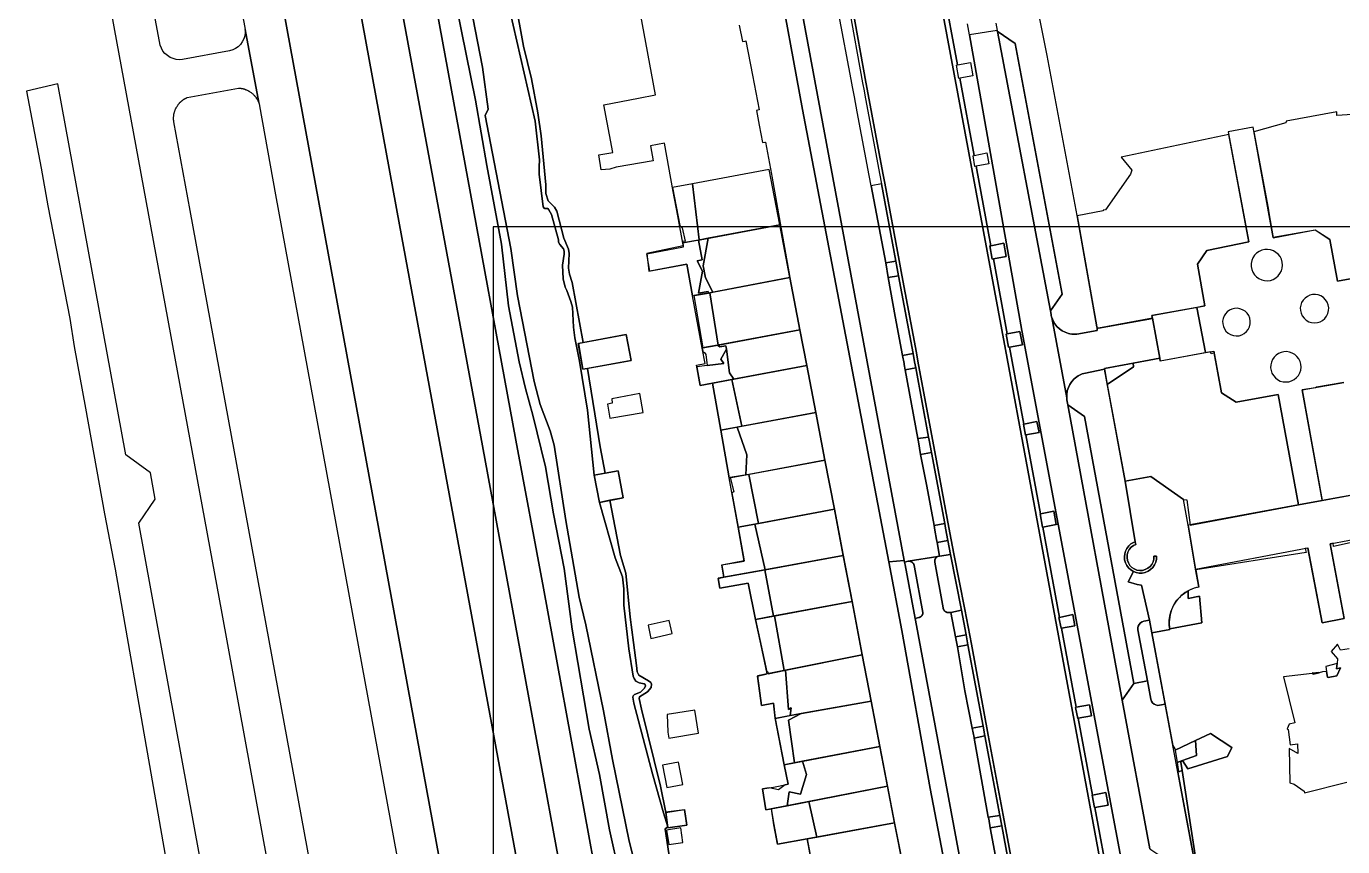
# Model space of a CAD drawing. Header units: metres. Extents: x -62 to 637, y -499 to 559.
# Drawn here: x -61.6 to 112.2, y 217.2 to 325.5 of the extents above; entities that cross this region are included whole.
import ezdxf

# ---------------------------------------------------------------- set-up
doc = ezdxf.new("R2010")
doc.units = ezdxf.units.M

msp = doc.modelspace()

# ---------------------------------------------------------------- linework, layer by layer
at = {"color": 7}
msp.add_lwpolyline([(0, 0), (519, 0), (519, 299), (0, 299)], close=True, dxfattribs=at)
at = {"layer": 'building_2', "color": 1}
for points in [[(113.45, 313.84), (111.38, 313.69), (111.38, 314.19), (104.69, 312.97), (104.67, 312.75), (100.45, 311.53), (102.33, 301.47), (102.41, 300.84), (103.01, 297.56), (108.52, 298.59), (108.52, 298.59), (110.48, 297.34), (111.49, 291.81), (138.12, 296.72)], [(112.3, 278.44), (108.69, 277.81), (108.59, 277.75), (106.82, 277.47), (109.47, 262.88), (113.5, 263.62)], [(124.53, 259.78), (110.96, 256.81), (110.91, 257.22), (110.5, 257.16), (112.36, 247.28), (109.44, 246.72), (107.58, 256.59), (107.23, 256.53), (107.34, 256), (92.77, 253.69), (93.18, 251.44), (92.86, 251.38), (92.55, 251.28), (92.24, 251.16), (91.94, 251.03), (91.77, 250.94), (91.76, 249.94), (93.27, 250.22), (93.56, 246.72), (89.34, 245.91), (89.35, 245.84), (86.98, 245.41), (89.75, 230.5), (90.02, 230.09), (90.05, 229.91), (92.73, 231.19), (94.71, 232.09), (97.55, 230.25), (96.96, 229.06), (91.73, 227.44), (91.04, 228.53), (90.82, 228.31), (90.99, 227.19), (93.18, 212.88)], [(113.01, 243.28), (111.88, 243.09), (111.48, 243.91), (110.66, 242.94), (111.5, 241.97), (111.42, 241.34), (111.33, 240.62), (111.86, 240.75), (111.38, 239.72), (110.25, 239.47), (110.14, 239.53), (110.03, 240.28), (109.49, 240.22), (109.05, 240.12), (108.25, 239.94), (108.24, 240.06), (108.14, 240.03), (104.36, 239.59), (105.84, 233.5), (105.08, 233.34), (104.83, 232.72), (104.97, 232.62), (105.25, 230.59), (106.2, 230.75), (106.23, 229.47), (105.11, 230.12), (105.17, 225.56), (105.75, 225.41), (107.08, 224.5), (107.11, 224.25), (112.73, 225.66)]]:
    msp.add_lwpolyline(points, dxfattribs=at)
for points in [[(84.14, 305.94), (80.84, 301.25), (80.53, 301.19), (80.55, 301.09), (77.12, 300.47), (79.7, 285.78), (79.75, 285.69), (79.93, 285.62), (87.05, 286.91), (86.98, 287.28), (93.96, 288.56), (93, 294.06), (94.23, 295.88), (99.76, 297), (97.13, 311.19), (82.91, 308.19), (84.34, 306.47), (84.14, 305.94)], [(26.35, 304.69), (27.2, 297.28), (27.33, 297.28), (37.85, 299.28), (36.45, 306.59), (26.35, 304.69)], [(27.2, 297.28), (26.35, 304.69), (23.71, 304.19), (24.64, 299.16), (24.95, 298.88), (25.36, 297.09), (25.02, 297.06), (25.06, 296.88), (27.2, 297.28)], [(27.76, 293.84), (28.05, 292.28), (29, 290.38), (39.19, 292.31), (37.85, 299.28), (28.4, 297.5), (27.76, 293.84)], [(26.35, 289.88), (28.44, 290.25), (28.4, 290.47), (27.12, 290.22), (27.64, 293.16), (26.96, 294.53), (27.61, 294.62), (27.11, 297.25), (25.06, 296.88), (25.12, 296.47), (20.32, 295.47), (20.55, 293.16), (25.57, 294.09), (26.35, 289.88)], [(27.12, 290.22), (28.4, 290.47), (28.44, 290.25), (29, 290.38), (28.05, 292.28), (27.76, 293.84), (28.4, 297.5), (27.11, 297.25), (27.61, 294.62), (26.96, 294.53), (27.64, 293.16), (27.12, 290.22)], [(29.74, 283.38), (40.52, 285.41), (39.19, 292.31), (28.6, 290.28), (29.74, 283.38)], [(27.7, 283), (29.74, 283.38), (28.6, 290.28), (26.49, 289.91), (27.7, 283)], [(31.23, 279.72), (31.77, 278.88), (41.42, 280.69), (40.52, 285.41), (29.64, 283.38), (29.92, 283.16), (30.74, 283.28), (30.8, 282.84), (31.23, 279.72)], [(18.24, 281.34), (17.59, 284.78), (11.26, 283.59), (11.85, 280.19), (18.24, 281.34)], [(27.88, 282.44), (28.11, 282.16), (28.26, 280.69), (30.46, 280.97), (30.09, 281.53), (30.8, 282.84), (30.74, 283.28), (29.92, 283.16), (29.64, 283.38), (27.62, 283), (27.73, 282.38), (27.88, 282.44)], [(30.09, 281.53), (30.46, 280.97), (28.26, 280.69), (26.91, 280.5), (27.36, 278.06), (31.77, 278.88), (31.23, 279.72), (30.8, 282.84), (30.09, 281.53)], [(84.49, 281), (84.55, 280.53), (81.08, 278.19), (83.44, 265.41), (86.84, 266.03), (91.16, 263), (91.59, 262.97), (92.01, 259.62), (106.32, 262.28), (103.63, 276.88), (98.12, 275.84), (96.16, 277.09), (95.19, 282.34), (94.81, 282.22), (94.7, 282.5), (88.07, 281.28), (88.01, 281.66), (84.49, 281)], [(32.85, 272.66), (42.61, 274.47), (41.42, 280.69), (31.52, 278.84), (32.85, 272.66)], [(84.49, 281), (80.7, 280.28), (81.08, 278.19), (84.55, 280.53), (84.49, 281)], [(28.96, 278.34), (30.07, 272.16), (32.85, 272.66), (31.52, 278.84), (28.96, 278.34)], [(15.73, 275.72), (15.12, 275.59), (15.44, 273.72), (19.83, 274.47), (19.4, 276.97), (15.7, 276.28), (15.73, 275.72)], [(33.39, 266.25), (43.82, 268.19), (42.61, 274.47), (32.23, 272.56), (33.5, 268.91), (33.39, 266.25)], [(33.39, 266.25), (33.5, 268.91), (32.23, 272.56), (30.07, 272.16), (31.19, 265.84), (33.39, 266.25)], [(43.82, 268.19), (33.76, 266.31), (35.06, 259.84), (45.06, 261.72), (43.82, 268.19)], [(16.53, 266.78), (13.36, 266.22), (14.05, 262.62), (17.2, 263.22), (16.53, 266.78)], [(31.54, 263.88), (32.35, 259.34), (35.06, 259.84), (33.76, 266.31), (31.31, 265.88), (31.8, 264), (31.54, 263.88)], [(35.91, 253.72), (46.23, 255.62), (45.06, 261.72), (34.56, 259.75), (35.91, 253.72)], [(34.56, 259.75), (32.35, 259.34), (33.14, 254.88), (30.19, 254.34), (30.48, 252.72), (35.91, 253.72), (34.56, 259.75)], [(47.4, 249.53), (46.23, 255.62), (35.87, 253.72), (37.02, 247.59), (47.4, 249.53)], [(37.02, 247.59), (35.87, 253.72), (29.7, 252.59), (29.93, 251.28), (33.66, 251.94), (34.66, 247.16), (37.02, 247.59)], [(93.56, 246.72), (93.27, 250.22), (91.76, 249.94), (91.77, 250.94), (91.66, 250.88), (91.38, 250.72), (91.11, 250.5), (90.86, 250.31), (90.62, 250.06), (90.41, 249.84), (90.2, 249.56), (90.02, 249.31), (89.85, 249.03), (89.7, 248.72), (89.58, 248.44), (89.48, 248.12), (89.39, 247.81), (89.33, 247.47), (89.29, 247.16), (89.27, 246.81), (89.27, 246.5), (89.3, 246.19), (89.34, 245.91), (93.56, 246.72)], [(38.43, 240.41), (48.75, 242.47), (47.4, 249.53), (37.16, 247.62), (38.43, 240.41)], [(23.26, 247), (20.46, 246.38), (20.84, 244.66), (23.64, 245.28), (23.26, 247)], [(38.43, 240.41), (37.16, 247.62), (34.66, 247.16), (36.14, 240.25), (36.27, 240.25), (36.3, 239.97), (38.43, 240.41)], [(38.62, 240.44), (39.02, 235.28), (39.34, 235.5), (39.24, 234.47), (49.92, 236.38), (48.75, 242.47), (38.62, 240.44)], [(39.02, 235.28), (38.62, 240.44), (36.2, 239.97), (34.91, 239.69), (35.46, 235.78), (37.03, 236.12), (37.24, 234.09), (39.24, 234.47), (39.34, 235.5), (39.02, 235.28)], [(108.24, 240.06), (108.23, 240.16), (108.14, 240.03), (108.24, 240.06)], [(108.24, 240.06), (108.25, 239.94), (109.05, 240.12), (108.98, 240.16), (108.24, 240.06)], [(111.86, 240.75), (111.33, 240.62), (111.42, 241.34), (109.94, 240.94), (110.03, 240.28), (110.14, 239.53), (110.25, 239.47), (111.38, 239.72), (111.86, 240.75)], [(40.68, 234.72), (39.02, 233.84), (39.79, 228.22), (51.07, 230.38), (49.92, 236.38), (40.68, 234.72)], [(23.08, 232.25), (23.21, 231.47), (27.14, 232.12), (26.63, 235.19), (23, 234.59), (23.08, 232.25)], [(39.02, 233.84), (40.68, 234.72), (37.24, 234.09), (38.43, 227.97), (39.79, 228.22), (39.02, 233.84)], [(90.05, 229.91), (90.31, 228.28), (91.04, 228.53), (92.86, 229.19), (92.73, 231.19), (90.05, 229.91)], [(91.04, 228.53), (91.73, 227.44), (96.96, 229.06), (97.55, 230.25), (94.71, 232.09), (92.73, 231.19), (92.86, 229.19), (91.04, 228.53)], [(41.38, 226.69), (40.57, 224.09), (39.09, 224.38), (38.82, 222.56), (52.09, 225.12), (51.07, 230.38), (40.87, 228.44), (41.38, 226.69)], [(25.05, 225.38), (24.5, 228.31), (22.37, 227.91), (22.93, 224.97), (25.05, 225.38)], [(38.98, 225.41), (38.55, 225.31), (37.68, 224.66), (36.45, 224.91), (35.56, 224.78), (36.02, 222), (38.82, 222.56), (39.09, 224.38), (40.57, 224.09), (41.38, 226.69), (40.87, 228.44), (38.43, 227.97), (38.98, 225.41)], [(90.82, 228.31), (91.04, 228.53), (90.31, 228.28), (90.51, 227.03), (90.99, 227.19), (90.82, 228.31)], [(93.18, 212.88), (90.99, 227.19), (90.51, 227.03), (90.41, 227), (93.04, 212.88), (93.18, 212.88)], [(42.76, 218.41), (53.02, 220.28), (52.09, 225.12), (41.71, 223.12), (42.76, 218.41)], [(41.48, 218.19), (42.76, 218.41), (41.71, 223.12), (36.73, 222.16), (37.08, 220.06), (37.57, 217.5), (41.48, 218.19)], [(23.09, 219.62), (25.57, 219.97), (25.27, 222.03), (22.8, 221.69), (23.09, 219.62)], [(24.81, 219.62), (22.88, 219.34), (23.2, 217.44), (25.07, 217.69), (24.81, 219.62)], [(42.59, 212.12), (42.64, 211.94), (54.22, 214.09), (53.02, 220.28), (41.48, 218.19), (41.99, 215.38), (41.8, 215.34), (42.41, 212.84), (42.59, 212.12)]]:
    msp.add_lwpolyline(points, close=True, dxfattribs=at)
at = {"layer": 'road_0', "color": 8}
for points in [[(26.13, 406.41), (43.18, 314.5), (54.28, 254.96), (54.33, 254.72), (54.82, 254.83), (58.7, 255.46), (58.96, 255.51), (58.63, 257.3), (58.56, 257.72), (58.34, 258.95), (58.22, 259.58), (57.28, 264.76), (56.45, 268.95), (56.15, 270.59), (56.07, 271.04), (54.42, 280.12), (54.29, 280.82), (54.27, 280.94), (54.06, 282.01), (53.07, 287.15), (52.18, 292.29), (51.85, 294.23), (49.93, 304.43), (49.67, 305.77), (48.09, 314.18), (47.72, 316.15), (47.43, 317.69), (47.42, 317.76), (45.53, 327.8)], [(37.36, 333.47), (40.84, 314.5), (52.23, 254.77), (54.28, 254.96), (43.18, 314.5), (26.13, 406.41)], [(11.13, 201.84), (-1.39, 270.08), (-9.72, 315.03), (-16.82, 353.68)], [(-21.22, 347.78), (-12.36, 299.26), (4.31, 208.89)], [(-36.38, 344.97), (-32.74, 325.06), (-30.94, 315.41), (-30.92, 315.35), (-30.89, 315.27), (-30.87, 315.2), (-30.85, 315.13), (-30.83, 315.06), (-30.82, 314.98), (-28.71, 303.23), (-9.36, 197.71), (-1.65, 155.26), (-0.16, 147.31), (5.25, 148.41), (5.33, 148.42), (3.86, 156.11), (3.84, 156.17), (3.82, 156.23), (-31.02, 345.93)], [(-20.64, 195.74), (-39.98, 301.16), (-42.15, 312.88), (-42.15, 312.94), (-42.16, 313.03), (-42.17, 313.1), (-42.17, 313.18), (-42.18, 313.23), (-42.18, 313.32), (-42.18, 313.4), (-42.17, 313.47), (-42.17, 313.54), (-42.16, 313.62), (-42.15, 313.69), (-42.14, 313.76), (-42.13, 313.84), (-42.12, 313.91), (-42.1, 313.98), (-42.09, 314.05), (-42.07, 314.12), (-42.05, 314.19), (-42.02, 314.26), (-42, 314.33), (-41.97, 314.4), (-41.95, 314.47), (-41.92, 314.53), (-41.9, 314.58), (-41.87, 314.63), (-41.85, 314.68), (-41.82, 314.74), (-41.78, 314.8), (-41.75, 314.86), (-41.72, 314.91), (-41.67, 314.99), (-41.63, 315.05), (-41.58, 315.11), (-41.55, 315.15), (-41.52, 315.19), (-41.49, 315.22), (-41.46, 315.26), (-41.43, 315.3), (-41.4, 315.34), (-41.37, 315.37), (-41.33, 315.41), (-41.3, 315.44), (-41.27, 315.47), (-41.23, 315.51), (-41.2, 315.54), (-41.16, 315.57), (-41.12, 315.61), (-41.09, 315.64), (-41.05, 315.67), (-41.01, 315.7), (-40.97, 315.73), (-40.93, 315.76), (-40.89, 315.78), (-40.85, 315.81), (-40.81, 315.84), (-40.77, 315.86), (-40.73, 315.89), (-40.69, 315.91), (-40.65, 315.94), (-40.61, 315.96), (-40.56, 315.99), (-40.52, 316.01), (-40.48, 316.03), (-40.43, 316.05), (-40.39, 316.07), (-33.62, 317.32), (-33.57, 317.32), (-33.52, 317.32), (-33.47, 317.31), (-33.43, 317.31), (-33.38, 317.3), (-33.33, 317.3), (-33.28, 317.29), (-33.23, 317.28), (-33.13, 317.27), (-33.09, 317.26), (-33.04, 317.25), (-32.99, 317.23), (-32.94, 317.22), (-32.9, 317.21), (-32.85, 317.2), (-32.8, 317.18), (-32.76, 317.16), (-32.71, 317.15), (-32.66, 317.13), (-32.62, 317.11), (-32.57, 317.1), (-32.53, 317.08), (-32.48, 317.06), (-32.44, 317.04), (-32.39, 317.02), (-32.35, 316.99), (-32.31, 316.97), (-32.26, 316.95), (-32.22, 316.92), (-32.18, 316.9), (-32.14, 316.87), (-32.09, 316.84), (-32.01, 316.79), (-31.95, 316.75), (-31.89, 316.7), (-31.85, 316.66), (-31.78, 316.61), (-31.72, 316.56), (-31.67, 316.51), (-31.62, 316.46), (-31.57, 316.4), (-31.51, 316.35), (-31.47, 316.29), (-31.43, 316.25), (-31.37, 316.18), (-31.33, 316.12), (-31.29, 316.06), (-31.25, 316.01), (-31.22, 315.96), (-31.19, 315.91), (-31.16, 315.86), (-31.13, 315.81), (-31.09, 315.75), (-31.06, 315.68), (-31.03, 315.63), (-31, 315.55), (-30.97, 315.48), (-30.94, 315.41), (-32.74, 325.06), (-32.74, 325.06), (-32.73, 324.64), (-32.78, 324.21), (-32.91, 323.81), (-33.1, 323.43), (-33.34, 323.08), (-33.64, 322.78), (-33.99, 322.54), (-34.37, 322.35), (-34.78, 322.23), (-40.99, 321.1), (-41.41, 321.07), (-41.84, 321.11), (-42.24, 321.21), (-42.63, 321.38), (-42.99, 321.61), (-43.31, 321.89), (-43.58, 322.21), (-43.79, 322.58), (-43.95, 322.97), (-47.65, 342.82)], [(-51.98, 335.96), (-35.82, 247.93), (-17.19, 146.08)], [(59.43, 330.57), (61.31, 320.39), (63.01, 320.7), (63.33, 318.93), (61.64, 318.62), (63.52, 308.42), (65.19, 308.76), (65.47, 307.3), (63.79, 306.99), (65.73, 296.49), (67.42, 296.83), (67.74, 295.06), (66.05, 294.76), (67.88, 284.86), (69.56, 285.17), (69.88, 283.42), (68.2, 283.12), (70.08, 272.94), (71.81, 273.29), (72.11, 271.82), (70.34, 271.52), (72.27, 261.1), (74.02, 261.44), (74.35, 259.68), (74.62, 259.73), (69.82, 285.33), (62.9, 324.34), (62.9, 324.34), (62.64, 325.81)], [(66.38, 325.91), (66.55, 324.94), (66.57, 324.83), (68.95, 323.22), (75.13, 290.12), (73.59, 287.89), (73.67, 287.42), (73.68, 287.34), (73.7, 287.25), (73.72, 287.17), (73.74, 287.09), (73.77, 287.01), (73.93, 286.59), (74.16, 286.2), (74.43, 285.85), (74.76, 285.54), (75.12, 285.28), (75.52, 285.07), (75.95, 284.92), (76.16, 284.87), (76.39, 284.84), (76.61, 284.82), (76.83, 284.82), (77.06, 284.83), (79.77, 285.31), (79.75, 285.68), (79.7, 285.78), (77.12, 300.48), (73.17, 321.61), (73.17, 321.61), (72.08, 326.92)], [(86.71, 216.86), (83.07, 236.49), (75.87, 275.49), (75.87, 275.49), (75.75, 276.17), (75.74, 276.22), (75.74, 276.27), (75.73, 276.31), (75.73, 276.36), (75.73, 276.41), (73.77, 287.01), (73.74, 287.09), (73.72, 287.17), (73.7, 287.25), (73.68, 287.34), (73.67, 287.42), (73.59, 287.89), (66.58, 324.8), (66.57, 324.83), (66.55, 324.94), (62.9, 324.34), (69.82, 285.33), (74.62, 259.73), (88.85, 183.9)], [(117.5, 292.92), (111.49, 291.82), (110.48, 297.33), (108.52, 298.58), (103.01, 297.57), (100.34, 312.16), (97.06, 311.55), (99.76, 297.01), (94.23, 295.89), (93, 294.07), (93.96, 288.55), (92.93, 288.36), (94.04, 282.39), (95.14, 282.59), (96.16, 277.09), (98.12, 275.85), (103.63, 276.86), (106.32, 262.27), (109.46, 262.87), (109.45, 262.97), (106.82, 277.46), (112.3, 278.45)], [(117.5, 264.33), (109.46, 262.87), (106.32, 262.27), (91.78, 259.59), (92.74, 253.81), (107.58, 256.6), (109.44, 246.72), (112.36, 247.27), (110.5, 257.15), (117.5, 258.46)], [(88.85, 183.9), (74.62, 259.73), (74.35, 259.68), (72.59, 259.36), (74.79, 247.43), (76.55, 247.8), (76.82, 246.33), (75.05, 246.02), (76.99, 235.57), (78.75, 235.89), (79.02, 234.42), (77.26, 234.1), (79.13, 223.97), (80.9, 224.32), (81.21, 222.65), (79.44, 222.32), (81.32, 212.12)], [(67.57, 209.36), (65.64, 219.63), (65.43, 220.81), (65.38, 221.04), (63.52, 231.5), (63.51, 231.56), (63.27, 232.78), (62.29, 237.71), (61.31, 243.52), (61.3, 243.56), (61.05, 244.86), (60.42, 248.09), (60.13, 248.06), (60.13, 248.06), (60.12, 248.06), (60.11, 248.06), (60.1, 248.06), (60.08, 248.06), (60.07, 248.06), (60.06, 248.06), (60.05, 248.06), (60.04, 248.06), (60.03, 248.06), (60.02, 248.07), (60.01, 248.07), (60, 248.07), (59.99, 248.07), (59.98, 248.07), (59.97, 248.08), (59.96, 248.08), (59.95, 248.08), (59.94, 248.08), (59.93, 248.09), (59.92, 248.09), (59.91, 248.09), (59.9, 248.1), (59.89, 248.1), (59.88, 248.1), (59.87, 248.11), (59.86, 248.11), (59.85, 248.11), (59.84, 248.12), (59.83, 248.12), (59.82, 248.13), (59.81, 248.13), (59.8, 248.14), (59.79, 248.14), (59.78, 248.15), (59.77, 248.15), (59.77, 248.16), (59.76, 248.16), (59.75, 248.17), (59.74, 248.17), (59.73, 248.18), (59.72, 248.19), (59.71, 248.19), (59.7, 248.2), (59.69, 248.2), (59.69, 248.21), (59.68, 248.22), (59.67, 248.22), (59.66, 248.23), (59.65, 248.24), (59.65, 248.24), (59.64, 248.25), (59.63, 248.26), (59.62, 248.27), (59.62, 248.27), (59.61, 248.28), (59.6, 248.29), (59.59, 248.3), (59.59, 248.3), (59.58, 248.31), (59.57, 248.32), (59.57, 248.33), (59.56, 248.34), (59.55, 248.35), (59.55, 248.35), (59.54, 248.36), (59.53, 248.37), (59.53, 248.38), (59.52, 248.39), (59.52, 248.4), (59.51, 248.41), (59.51, 248.41), (59.5, 248.42), (59.5, 248.43), (59.49, 248.44), (59.49, 248.45), (59.48, 248.46), (59.48, 248.47), (59.47, 248.48), (59.47, 248.49), (59.46, 248.5), (59.46, 248.51), (59.45, 248.52), (59.45, 248.53), (59.45, 248.54), (59.44, 248.55), (59.44, 248.56), (59.44, 248.57), (59.43, 248.58), (59.43, 248.59), (59.43, 248.6), (59.43, 248.61), (59.42, 248.62), (59.42, 248.63), (59.42, 248.64), (59.42, 248.65), (59.41, 248.66), (59.41, 248.67), (59.41, 248.68), (59.41, 248.69), (59.41, 248.69), (58.32, 254.71), (58.32, 254.71), (58.32, 254.72), (58.32, 254.73), (58.32, 254.74), (58.32, 254.75), (58.32, 254.76), (58.31, 254.77), (58.31, 254.78), (58.31, 254.79), (58.31, 254.8), (58.31, 254.8), (58.31, 254.81), (58.31, 254.82), (58.31, 254.83), (58.31, 254.84), (58.31, 254.85), (58.31, 254.86), (58.31, 254.87), (58.31, 254.88), (58.31, 254.89), (58.31, 254.9), (58.31, 254.9), (58.31, 254.91), (58.31, 254.92), (58.31, 254.93), (58.31, 254.94), (58.32, 254.95), (58.32, 254.96), (58.32, 254.97), (58.32, 254.98), (58.32, 254.99), (58.32, 254.99), (58.33, 255), (58.33, 255.01), (58.33, 255.02), (58.33, 255.03), (58.33, 255.04), (58.34, 255.05), (58.34, 255.06), (58.34, 255.06), (58.34, 255.07), (58.35, 255.08), (58.35, 255.09), (58.35, 255.1), (58.36, 255.11), (58.36, 255.12), (58.36, 255.12), (58.37, 255.13), (58.37, 255.14), (58.38, 255.15), (58.38, 255.16), (58.38, 255.17), (58.39, 255.17), (58.39, 255.18), (58.4, 255.19), (58.4, 255.2), (58.41, 255.21), (58.41, 255.21), (58.42, 255.22), (58.42, 255.23), (58.43, 255.24), (58.43, 255.24), (58.44, 255.25), (58.44, 255.26), (58.45, 255.27), (58.45, 255.27), (58.46, 255.28), (58.47, 255.29), (58.47, 255.29), (58.48, 255.3), (58.48, 255.31), (58.49, 255.31), (58.5, 255.32), (58.5, 255.33), (58.51, 255.33), (58.52, 255.34), (58.52, 255.35), (58.53, 255.35), (58.54, 255.36), (58.54, 255.36), (58.55, 255.37), (58.56, 255.38), (58.56, 255.38), (58.57, 255.39), (58.58, 255.39), (58.59, 255.4), (58.59, 255.4), (58.6, 255.41), (58.61, 255.41), (58.62, 255.42), (58.62, 255.42), (58.63, 255.43), (58.64, 255.43), (58.65, 255.44), (58.65, 255.44), (58.66, 255.45), (58.67, 255.45), (58.68, 255.46), (58.69, 255.46), (58.7, 255.46), (58.7, 255.46), (54.82, 254.83), (54.82, 254.83), (54.83, 254.83), (54.84, 254.84), (54.85, 254.84), (54.86, 254.84), (54.87, 254.84), (54.88, 254.84), (54.89, 254.84), (54.9, 254.84), (54.91, 254.84), (54.92, 254.84), (54.93, 254.84), (54.94, 254.84), (54.95, 254.84), (54.96, 254.84), (54.97, 254.84), (54.99, 254.83), (55, 254.83), (55.01, 254.83), (55.02, 254.83), (55.03, 254.83), (55.04, 254.83), (55.05, 254.82), (55.06, 254.82), (55.07, 254.82), (55.08, 254.82), (55.09, 254.82), (55.1, 254.81), (55.11, 254.81), (55.12, 254.81), (55.13, 254.8), (55.14, 254.8), (55.15, 254.8), (55.16, 254.79), (55.17, 254.79), (55.18, 254.79), (55.19, 254.78), (55.2, 254.78), (55.2, 254.77), (55.21, 254.77), (55.22, 254.76), (55.23, 254.76), (55.24, 254.76), (55.25, 254.75), (55.26, 254.75), (55.27, 254.74), (55.28, 254.73), (55.29, 254.73), (55.3, 254.72), (55.3, 254.72), (55.31, 254.71), (55.32, 254.71), (55.33, 254.7), (55.34, 254.69), (55.35, 254.69), (55.36, 254.68), (55.36, 254.67), (55.37, 254.67), (55.38, 254.66), (55.39, 254.65), (55.39, 254.65), (55.4, 254.64), (55.41, 254.63), (55.42, 254.63), (55.42, 254.62), (55.43, 254.61), (55.44, 254.6), (55.45, 254.59), (55.45, 254.59), (55.46, 254.58), (55.47, 254.57), (55.47, 254.56), (55.48, 254.55), (55.48, 254.55), (55.49, 254.54), (55.5, 254.53), (55.5, 254.52), (55.51, 254.51), (55.51, 254.5), (55.52, 254.49), (55.52, 254.49), (55.53, 254.48), (55.53, 254.47), (55.54, 254.46), (55.54, 254.45), (55.55, 254.44), (55.55, 254.43), (55.56, 254.42), (55.56, 254.41), (55.57, 254.4), (55.57, 254.39), (55.57, 254.38), (55.58, 254.37), (55.58, 254.36), (55.58, 254.35), (55.59, 254.34), (55.59, 254.33), (55.59, 254.32), (55.6, 254.31), (55.6, 254.3), (55.6, 254.3), (55.66, 254.07), (56.74, 248.09), (56.74, 248.09), (56.74, 248.08), (56.74, 248.07), (56.74, 248.06), (56.74, 248.05), (56.74, 248.04), (56.74, 248.03), (56.74, 248.02), (56.74, 248.02), (56.74, 248.01), (56.74, 248), (56.74, 247.99), (56.74, 247.98), (56.74, 247.97), (56.74, 247.96), (56.74, 247.95), (56.73, 247.94), (56.73, 247.93), (56.73, 247.92), (56.73, 247.91), (56.73, 247.91), (56.72, 247.9), (56.72, 247.89), (56.72, 247.88), (56.72, 247.87), (56.71, 247.86), (56.71, 247.85), (56.71, 247.84), (56.7, 247.83), (56.7, 247.83), (56.7, 247.82), (56.69, 247.81), (56.69, 247.8), (56.69, 247.79), (56.68, 247.78), (56.68, 247.77), (56.67, 247.77), (56.67, 247.76), (56.67, 247.75), (56.66, 247.74), (56.66, 247.73), (56.65, 247.72), (56.65, 247.72), (56.64, 247.71), (56.64, 247.7), (56.63, 247.69), (56.63, 247.69), (56.62, 247.68), (56.62, 247.67), (56.61, 247.66), (56.6, 247.66), (56.6, 247.65), (56.59, 247.64), (56.59, 247.63), (56.58, 247.63), (56.57, 247.62), (56.57, 247.61), (56.56, 247.61), (56.55, 247.6), (56.55, 247.59), (56.54, 247.59), (56.53, 247.58), (56.53, 247.57), (56.52, 247.57), (56.51, 247.56), (56.51, 247.56), (56.5, 247.55), (56.49, 247.54), (56.48, 247.54), (56.48, 247.53), (56.47, 247.53), (56.46, 247.52), (56.45, 247.52), (56.45, 247.51), (56.44, 247.51), (56.43, 247.5), (56.42, 247.5), (56.41, 247.49), (56.41, 247.49), (56.4, 247.48), (56.39, 247.48), (56.38, 247.48), (56.37, 247.47), (56.36, 247.47), (56.36, 247.46), (56.35, 247.46), (56.34, 247.46), (56.33, 247.45), (56.32, 247.45), (56.31, 247.45), (56.3, 247.44), (56.3, 247.44), (56.29, 247.44), (56.28, 247.43), (56.27, 247.43), (56.26, 247.43), (56.25, 247.43), (56.24, 247.43), (56.23, 247.42), (56.22, 247.42), (56.22, 247.42), (55.71, 247.27), (55.75, 247.05), (72.85, 155.29)]]:
    msp.add_lwpolyline(points, dxfattribs=at)
for points in [[(-11.15, 347.97), (-14.68, 347.29), (-15.13, 349.69), (-15.59, 352.08), (-15.92, 353.85), (-16.82, 353.68), (-9.72, 315.03), (-1.39, 270.08), (11.13, 201.84), (20.24, 151.83), (24.66, 152.64), (15.69, 201.98), (6.66, 251.27), (3.03, 270.81), (-11.15, 347.97)], [(-12.36, 299.26), (-21.22, 347.78), (-31.02, 345.93), (3.82, 156.23), (13.59, 158.04), (4.31, 208.89), (-12.36, 299.26)], [(66.57, 324.83), (66.58, 324.8), (73.59, 287.89), (75.13, 290.12), (68.95, 323.22), (66.57, 324.83)], [(51.27, 304.67), (49.93, 304.43), (51.85, 294.23), (53.17, 294.47), (51.27, 304.67)], [(53.53, 292.53), (52.18, 292.29), (53.07, 287.15), (54.06, 282.01), (55.45, 282.26), (53.53, 292.53)], [(87.05, 286.92), (79.93, 285.62), (79.75, 285.68), (79.77, 285.31), (77.06, 284.83), (76.83, 284.82), (76.61, 284.82), (76.39, 284.84), (76.16, 284.87), (75.95, 284.92), (75.52, 285.07), (75.12, 285.28), (74.76, 285.54), (74.43, 285.85), (74.16, 286.2), (73.93, 286.59), (73.77, 287.01), (75.73, 276.41), (75.73, 276.87), (75.81, 277.33), (75.95, 277.78), (76.15, 278.19), (76.41, 278.58), (76.73, 278.92), (77.09, 279.21), (77.26, 279.32), (77.43, 279.41), (77.61, 279.5), (77.79, 279.58), (77.99, 279.64), (80.71, 280.21), (80.7, 280.29), (88.01, 281.64), (87.05, 286.92)], [(55.8, 280.38), (54.42, 280.12), (56.07, 271.04), (57.5, 271.24), (55.8, 280.38)], [(83.44, 265.4), (80.71, 280.21), (77.99, 279.64), (77.79, 279.58), (77.61, 279.5), (77.43, 279.41), (77.26, 279.32), (77.09, 279.21), (76.73, 278.92), (76.41, 278.58), (76.15, 278.19), (75.95, 277.78), (75.81, 277.33), (75.73, 276.87), (75.73, 276.41), (75.73, 276.36), (75.73, 276.31), (75.74, 276.27), (75.74, 276.22), (75.75, 276.17), (75.87, 275.49), (78.08, 273.97), (84.6, 238.71), (86.39, 239.05), (85.13, 245.77), (85.12, 246.03), (85.18, 246.28), (85.29, 246.51), (85.47, 246.7), (85.68, 246.85), (85.93, 246.93), (86.67, 247.07), (85.61, 251.68), (85.02, 251.78), (83.86, 252.14), (84.53, 253.49), (84.19, 253.7), (83.9, 253.97), (83.66, 254.28), (83.49, 254.64), (83.38, 255.02), (83.35, 255.42), (83.39, 255.81), (83.5, 256.19), (83.68, 256.54), (83.92, 256.86), (84.22, 257.12), (84.56, 257.32), (84.75, 257.4), (83.44, 265.4)], [(75.87, 275.49), (83.07, 236.49), (84.6, 238.71), (78.08, 273.97), (75.87, 275.49)], [(57.89, 269.18), (56.45, 268.95), (57.28, 264.76), (58.22, 259.58), (59.63, 259.84), (57.89, 269.18)], [(91.78, 259.59), (91.16, 262.99), (86.84, 266.02), (83.44, 265.4), (84.75, 257.4), (84.87, 257.07), (84.53, 256.91), (84.24, 256.68), (84, 256.39), (83.82, 256.06), (83.72, 255.7), (83.7, 255.33), (83.75, 254.96), (83.88, 254.61), (84.08, 254.29), (84.35, 254.03), (84.66, 253.82), (85.01, 253.68), (85.37, 253.62), (85.75, 253.64), (86.11, 253.74), (86.44, 253.91), (86.73, 254.14), (86.97, 254.43), (87.14, 254.76), (87.23, 255.13), (87.25, 255.5), (87.6, 255.52), (87.59, 255.12), (87.49, 254.72), (87.33, 254.35), (87.1, 254.02), (86.81, 253.74), (86.48, 253.52), (86.1, 253.36), (85.71, 253.28), (85.3, 253.28), (84.91, 253.35), (84.53, 253.49), (83.86, 252.14), (85.02, 251.78), (85.61, 251.68), (86.67, 247.07), (86.98, 245.4), (89.35, 245.85), (89.28, 246.42), (89.28, 247), (89.34, 247.58), (89.48, 248.14), (89.68, 248.68), (89.95, 249.2), (90.28, 249.68), (90.66, 250.11), (91.09, 250.5), (91.57, 250.83), (92.08, 251.1), (92.62, 251.31), (93.18, 251.45), (92.74, 253.81), (91.78, 259.59)], [(60.4, 255.74), (58.96, 255.51), (58.7, 255.46), (58.7, 255.46), (58.69, 255.46), (58.68, 255.46), (58.67, 255.45), (58.66, 255.45), (58.65, 255.44), (58.65, 255.44), (58.64, 255.43), (58.63, 255.43), (58.62, 255.42), (58.62, 255.42), (58.61, 255.41), (58.6, 255.41), (58.59, 255.4), (58.59, 255.4), (58.58, 255.39), (58.57, 255.39), (58.56, 255.38), (58.56, 255.38), (58.55, 255.37), (58.54, 255.36), (58.54, 255.36), (58.53, 255.35), (58.52, 255.35), (58.52, 255.34), (58.51, 255.33), (58.5, 255.33), (58.5, 255.32), (58.49, 255.31), (58.48, 255.31), (58.48, 255.3), (58.47, 255.29), (58.47, 255.29), (58.46, 255.28), (58.45, 255.27), (58.45, 255.27), (58.44, 255.26), (58.44, 255.25), (58.43, 255.24), (58.43, 255.24), (58.42, 255.23), (58.42, 255.22), (58.41, 255.21), (58.41, 255.21), (58.4, 255.2), (58.4, 255.19), (58.39, 255.18), (58.39, 255.17), (58.38, 255.17), (58.38, 255.16), (58.38, 255.15), (58.37, 255.14), (58.37, 255.13), (58.36, 255.12), (58.36, 255.12), (58.36, 255.11), (58.35, 255.1), (58.35, 255.09), (58.35, 255.08), (58.34, 255.07), (58.34, 255.06), (58.34, 255.06), (58.34, 255.05), (58.33, 255.04), (58.33, 255.03), (58.33, 255.02), (58.33, 255.01), (58.33, 255), (58.32, 254.99), (58.32, 254.99), (58.32, 254.98), (58.32, 254.97), (58.32, 254.96), (58.32, 254.95), (58.31, 254.94), (58.31, 254.93), (58.31, 254.92), (58.31, 254.91), (58.31, 254.9), (58.31, 254.9), (58.31, 254.89), (58.31, 254.88), (58.31, 254.87), (58.31, 254.86), (58.31, 254.85), (58.31, 254.84), (58.31, 254.83), (58.31, 254.82), (58.31, 254.81), (58.31, 254.8), (58.31, 254.8), (58.31, 254.79), (58.31, 254.78), (58.31, 254.77), (58.32, 254.76), (58.32, 254.75), (58.32, 254.74), (58.32, 254.73), (58.32, 254.72), (58.32, 254.71), (58.32, 254.71), (59.41, 248.69), (59.41, 248.69), (59.41, 248.68), (59.41, 248.67), (59.41, 248.66), (59.42, 248.65), (59.42, 248.64), (59.42, 248.63), (59.42, 248.62), (59.43, 248.61), (59.43, 248.6), (59.43, 248.59), (59.43, 248.58), (59.44, 248.57), (59.44, 248.56), (59.44, 248.55), (59.45, 248.54), (59.45, 248.53), (59.45, 248.52), (59.46, 248.51), (59.46, 248.5), (59.47, 248.49), (59.47, 248.48), (59.48, 248.47), (59.48, 248.46), (59.49, 248.45), (59.49, 248.44), (59.5, 248.43), (59.5, 248.42), (59.51, 248.41), (59.51, 248.41), (59.52, 248.4), (59.52, 248.39), (59.53, 248.38), (59.53, 248.37), (59.54, 248.36), (59.55, 248.35), (59.55, 248.35), (59.56, 248.34), (59.57, 248.33), (59.57, 248.32), (59.58, 248.31), (59.59, 248.3), (59.59, 248.3), (59.6, 248.29), (59.61, 248.28), (59.62, 248.27), (59.62, 248.27), (59.63, 248.26), (59.64, 248.25), (59.65, 248.24), (59.65, 248.24), (59.66, 248.23), (59.67, 248.22), (59.68, 248.22), (59.69, 248.21), (59.69, 248.2), (59.7, 248.2), (59.71, 248.19), (59.72, 248.19), (59.73, 248.18), (59.74, 248.17), (59.75, 248.17), (59.76, 248.16), (59.77, 248.16), (59.77, 248.15), (59.78, 248.15), (59.79, 248.14), (59.8, 248.14), (59.81, 248.13), (59.82, 248.13), (59.83, 248.12), (59.84, 248.12), (59.85, 248.11), (59.86, 248.11), (59.87, 248.11), (59.88, 248.1), (59.89, 248.1), (59.9, 248.1), (59.91, 248.09), (59.92, 248.09), (59.93, 248.09), (59.94, 248.08), (59.95, 248.08), (59.96, 248.08), (59.97, 248.08), (59.98, 248.07), (59.99, 248.07), (60, 248.07), (60.01, 248.07), (60.02, 248.07), (60.03, 248.06), (60.04, 248.06), (60.05, 248.06), (60.06, 248.06), (60.07, 248.06), (60.08, 248.06), (60.1, 248.06), (60.11, 248.06), (60.12, 248.06), (60.13, 248.06), (60.13, 248.06), (60.42, 248.09), (61.85, 248.37), (60.4, 255.74)], [(55.71, 247.27), (54.39, 254.37), (54.33, 254.72), (54.28, 254.96), (52.23, 254.77), (53.96, 245.69), (57.69, 224.83), (67.05, 176.18), (70.99, 155.02), (72.85, 155.29), (55.75, 247.05), (55.71, 247.27)], [(54.82, 254.83), (54.33, 254.72), (54.39, 254.37), (55.71, 247.27), (56.22, 247.42), (56.22, 247.42), (56.23, 247.42), (56.24, 247.43), (56.25, 247.43), (56.26, 247.43), (56.27, 247.43), (56.28, 247.43), (56.29, 247.44), (56.3, 247.44), (56.3, 247.44), (56.31, 247.45), (56.32, 247.45), (56.33, 247.45), (56.34, 247.46), (56.35, 247.46), (56.36, 247.46), (56.36, 247.47), (56.37, 247.47), (56.38, 247.48), (56.39, 247.48), (56.4, 247.48), (56.41, 247.49), (56.41, 247.49), (56.42, 247.5), (56.43, 247.5), (56.44, 247.51), (56.45, 247.51), (56.45, 247.52), (56.46, 247.52), (56.47, 247.53), (56.48, 247.53), (56.48, 247.54), (56.49, 247.54), (56.5, 247.55), (56.51, 247.56), (56.51, 247.56), (56.52, 247.57), (56.53, 247.57), (56.53, 247.58), (56.54, 247.59), (56.55, 247.59), (56.55, 247.6), (56.56, 247.61), (56.57, 247.61), (56.57, 247.62), (56.58, 247.63), (56.59, 247.63), (56.59, 247.64), (56.6, 247.65), (56.6, 247.66), (56.61, 247.66), (56.62, 247.67), (56.62, 247.68), (56.63, 247.69), (56.63, 247.69), (56.64, 247.7), (56.64, 247.71), (56.65, 247.72), (56.65, 247.72), (56.66, 247.73), (56.66, 247.74), (56.67, 247.75), (56.67, 247.76), (56.67, 247.77), (56.68, 247.77), (56.68, 247.78), (56.69, 247.79), (56.69, 247.8), (56.69, 247.81), (56.7, 247.82), (56.7, 247.83), (56.7, 247.83), (56.71, 247.84), (56.71, 247.85), (56.71, 247.86), (56.72, 247.87), (56.72, 247.88), (56.72, 247.89), (56.72, 247.9), (56.73, 247.91), (56.73, 247.91), (56.73, 247.92), (56.73, 247.93), (56.73, 247.94), (56.74, 247.95), (56.74, 247.96), (56.74, 247.97), (56.74, 247.98), (56.74, 247.99), (56.74, 248), (56.74, 248.01), (56.74, 248.02), (56.74, 248.02), (56.74, 248.03), (56.74, 248.04), (56.74, 248.05), (56.74, 248.06), (56.74, 248.07), (56.74, 248.08), (56.74, 248.09), (56.74, 248.09), (55.66, 254.07), (55.6, 254.3), (55.6, 254.3), (55.6, 254.31), (55.59, 254.32), (55.59, 254.33), (55.59, 254.34), (55.58, 254.35), (55.58, 254.36), (55.58, 254.37), (55.57, 254.38), (55.57, 254.39), (55.57, 254.4), (55.56, 254.41), (55.56, 254.42), (55.55, 254.43), (55.55, 254.44), (55.54, 254.45), (55.54, 254.46), (55.53, 254.47), (55.53, 254.48), (55.52, 254.49), (55.52, 254.49), (55.51, 254.5), (55.51, 254.51), (55.5, 254.52), (55.5, 254.53), (55.49, 254.54), (55.48, 254.55), (55.48, 254.55), (55.47, 254.56), (55.47, 254.57), (55.46, 254.58), (55.45, 254.59), (55.45, 254.59), (55.44, 254.6), (55.43, 254.61), (55.42, 254.62), (55.42, 254.63), (55.41, 254.63), (55.4, 254.64), (55.39, 254.65), (55.39, 254.65), (55.38, 254.66), (55.37, 254.67), (55.36, 254.67), (55.36, 254.68), (55.35, 254.69), (55.34, 254.69), (55.33, 254.7), (55.32, 254.71), (55.31, 254.71), (55.3, 254.72), (55.3, 254.72), (55.29, 254.73), (55.28, 254.73), (55.27, 254.74), (55.26, 254.75), (55.25, 254.75), (55.24, 254.76), (55.23, 254.76), (55.22, 254.76), (55.21, 254.77), (55.2, 254.77), (55.2, 254.78), (55.19, 254.78), (55.18, 254.79), (55.17, 254.79), (55.16, 254.79), (55.15, 254.8), (55.14, 254.8), (55.13, 254.8), (55.12, 254.81), (55.11, 254.81), (55.1, 254.81), (55.09, 254.82), (55.08, 254.82), (55.07, 254.82), (55.06, 254.82), (55.05, 254.82), (55.04, 254.83), (55.03, 254.83), (55.02, 254.83), (55.01, 254.83), (55, 254.83), (54.99, 254.83), (54.97, 254.84), (54.96, 254.84), (54.95, 254.84), (54.94, 254.84), (54.93, 254.84), (54.92, 254.84), (54.91, 254.84), (54.9, 254.84), (54.89, 254.84), (54.88, 254.84), (54.87, 254.84), (54.86, 254.84), (54.85, 254.84), (54.84, 254.84), (54.83, 254.83), (54.82, 254.83)], [(61.85, 248.37), (60.42, 248.09), (61.05, 244.86), (62.45, 245.14), (61.85, 248.37)], [(62.7, 243.79), (61.31, 243.52), (62.29, 237.71), (63.27, 232.78), (64.7, 233.06), (62.7, 243.79)], [(64.94, 231.78), (63.52, 231.5), (65.38, 221.04), (66.89, 221.25), (64.94, 231.78)], [(67.15, 219.89), (65.64, 219.63), (67.57, 209.36), (69.05, 209.64), (67.15, 219.89)]]:
    msp.add_lwpolyline(points, close=True, dxfattribs=at)
at = {"layer": 'terrain_0', "color": 8}
for points in [[(50.38, 375.61), (67.67, 282.81), (106.22, 74.48)], [(87.83, 64.5), (70.99, 155.02), (67.05, 176.18), (57.69, 224.83), (53.96, 245.69), (52.23, 254.77), (40.84, 314.5), (37.36, 333.47)], [(81.32, 212.12), (79.44, 222.32), (79.38, 222.31), (79.08, 223.96), (79.13, 223.97), (77.26, 234.1), (77.19, 234.09), (76.91, 235.55), (76.99, 235.57), (75.05, 246.02), (75, 246.01), (74.71, 247.42), (74.79, 247.43), (72.59, 259.36), (72.53, 259.35), (72.21, 261.09), (72.27, 261.1), (70.34, 271.52), (70.29, 271.51), (70.02, 272.93), (70.08, 272.94), (68.2, 283.12), (68.06, 283.1), (67.74, 284.84), (67.88, 284.86), (66.05, 294.76), (65.91, 294.73), (65.6, 296.47), (65.73, 296.49), (63.79, 306.99), (63.62, 306.96), (63.38, 308.39), (63.52, 308.42), (61.64, 318.62), (61.49, 318.6), (61.17, 320.36), (61.31, 320.39), (59.43, 330.57)], [(2.91, 328.87), (4.01, 322.87), (5.07, 318.54), (5.9, 314.07), (6.35, 311.02), (6.99, 304.56), (6.98, 303.42), (7.27, 302.45), (8.1, 301.6), (8.42, 301.06), (9.35, 297.49), (9.96, 296.03), (10.07, 295.46), (9.98, 293.54), (10.11, 292.76), (10.45, 291.65), (11.91, 283.72), (17.59, 284.78), (18.24, 281.33), (12.47, 280.3), (14.16, 269.95), (14.79, 266.47), (16.53, 266.78), (17.2, 263.22), (15.43, 262.89), (16.81, 255.61), (17.55, 253.26), (18.09, 247.45), (18.53, 244.1), (18.93, 241.08), (19.04, 240.25), (19.26, 239.79), (20.52, 239.05), (20.82, 238.84), (20.9, 238.59), (20.87, 238.19), (20.41, 237.6), (19.32, 236.95), (19.29, 236.71), (19.58, 235.33), (22.12, 225.13), (22.8, 221.68), (25.27, 222.04), (25.57, 219.98), (23.09, 219.62), (23.07, 219.75), (22.71, 219.51), (22.71, 219.46), (24.13, 210.1)], [(41.99, 215.39), (41.64, 217.32), (41.48, 218.18), (37.57, 217.5), (37.08, 220.05), (36.74, 222.15), (36.02, 222.01), (35.56, 224.78), (37.04, 224.99), (38.98, 225.41), (38.43, 227.95), (37.24, 234.1), (37.03, 236.12), (35.46, 235.78), (34.91, 239.68), (36.2, 239.96), (35.35, 243.94), (35.35, 243.94), (34.66, 247.16), (33.66, 251.95), (29.93, 251.28), (29.7, 252.58), (30.47, 252.72), (30.19, 254.35), (33.14, 254.87), (32.35, 259.34), (31.19, 265.84), (30.07, 272.15), (28.96, 278.36), (27.36, 278.06), (26.87, 280.75), (27.99, 280.96), (27.62, 282.99), (26.35, 289.87), (25.57, 294.08), (20.71, 293.13), (20.29, 295.44), (25.16, 296.34), (24.4, 300.46), (23.8, 303.67), (22.63, 310.03), (20.78, 309.68), (21.12, 307.71), (16.24, 306.86), (15.43, 306.61), (14.29, 306.53), (13.95, 308.5), (15.82, 308.83), (14.63, 315.12), (19.21, 315.98), (21.46, 316.41), (20.18, 323.35), (18.95, 330.03)], [(46.95, 328.06), (48.79, 318.01), (48.98, 316.94), (49.08, 316.39), (51.02, 306.02), (51.27, 304.67), (53.17, 294.47), (53.53, 292.53), (55.45, 282.26), (55.65, 281.19), (55.8, 280.38), (57.5, 271.24), (57.58, 270.82), (57.89, 269.18), (59.63, 259.84), (59.75, 259.2), (60.06, 257.56), (60.4, 255.74), (61.85, 248.37), (62.45, 245.14), (62.7, 243.79), (64.7, 233.06), (64.94, 231.78), (66.89, 221.25), (67.15, 219.89), (69.05, 209.64)], [(70.74, 203.04), (67.34, 221.33), (65.38, 231.86), (63.15, 243.87), (62.29, 248.46), (61.54, 252.27), (60.84, 255.82), (60.5, 257.65), (60.19, 259.29), (58.33, 269.27), (58.02, 270.9), (56.09, 281.28), (55.89, 282.34), (53.97, 292.61), (53.61, 294.56), (51.71, 304.76), (51.46, 306.1), (49.52, 316.48), (49.23, 318.09), (47.39, 328.14)], [(32.51, 325.61), (32.93, 323.45), (33.3, 323.52), (33.38, 323.54), (34.25, 319.03), (35.14, 314.45), (34.76, 314.38), (35.13, 312.42), (35.57, 310.12), (35.87, 310.18), (35.96, 310.2), (36.78, 305.95), (36.82, 305.7), (38.04, 298.72), (39.19, 292.3), (40.51, 285.39), (41.42, 280.68), (42.61, 274.48), (43.82, 268.19), (45.06, 261.72), (46.23, 255.63), (47.4, 249.54), (48.75, 242.47), (49.92, 236.38), (51.07, 230.39), (52.09, 225.11), (53.02, 220.27), (54.22, 214.09)]]:
    msp.add_lwpolyline(points, dxfattribs=at)
for points in [[(60.06, 257.56), (58.63, 257.3), (58.96, 255.51), (60.4, 255.74), (60.06, 257.56)], [(84.75, 257.4), (84.56, 257.32), (84.22, 257.12), (83.92, 256.86), (83.68, 256.54), (83.5, 256.19), (83.39, 255.81), (83.35, 255.42), (83.38, 255.02), (83.49, 254.64), (83.66, 254.28), (83.9, 253.97), (84.19, 253.7), (84.53, 253.49), (84.91, 253.35), (85.3, 253.28), (85.71, 253.28), (86.1, 253.36), (86.48, 253.52), (86.81, 253.74), (87.1, 254.02), (87.33, 254.35), (87.49, 254.72), (87.59, 255.12), (87.6, 255.52), (87.25, 255.5), (87.23, 255.13), (87.14, 254.76), (86.97, 254.43), (86.73, 254.14), (86.44, 253.91), (86.11, 253.74), (85.75, 253.64), (85.37, 253.62), (85.01, 253.68), (84.66, 253.82), (84.35, 254.03), (84.08, 254.29), (83.88, 254.61), (83.75, 254.96), (83.7, 255.33), (83.72, 255.7), (83.82, 256.06), (84, 256.39), (84.24, 256.68), (84.53, 256.91), (84.87, 257.07), (84.75, 257.4)], [(86.98, 245.4), (86.67, 247.07), (85.93, 246.93), (85.68, 246.85), (85.47, 246.7), (85.29, 246.51), (85.18, 246.28), (85.12, 246.03), (85.13, 245.77), (86.39, 239.05), (86.84, 236.62), (86.92, 236.38), (87.07, 236.16), (87.26, 235.98), (87.49, 235.87), (87.74, 235.81), (88, 235.82), (88.74, 235.96), (86.98, 245.4)], [(88.74, 235.96), (88, 235.82), (87.74, 235.81), (87.49, 235.87), (87.26, 235.98), (87.07, 236.16), (86.92, 236.38), (86.84, 236.62), (86.39, 239.05), (84.6, 238.71), (83.07, 236.49), (86.71, 216.86), (88.95, 215.39), (90.75, 215.59), (92.47, 215.91), (88.74, 235.96)]]:
    msp.add_lwpolyline(points, close=True, dxfattribs=at)
at = {"layer": 'terrain_5', "color": 3}
for points in [[(-11.15, 347.97), (3.03, 270.81), (6.66, 251.27), (15.69, 201.98), (24.66, 152.64), (20.24, 151.83), (20.34, 151.28), (21.28, 146.39)], [(16.65, 213.65), (15.38, 219.38), (14.05, 226.66), (12.68, 232.67), (10.46, 245.87), (9.37, 253.9), (7.98, 261.12), (6.93, 267.32), (5.27, 274.14), (4.29, 277.66), (3.47, 281.17), (2.03, 288.56), (1.1, 296.73), (-0.81, 307.11), (-2.3, 315.74), (-7.92, 343.31)], [(-7.92, 343.31), (-2.3, 315.74), (-0.81, 307.11), (1.1, 296.73), (2.03, 288.56), (3.47, 281.17), (4.29, 277.66), (5.27, 274.14), (6.93, 267.32), (7.98, 261.12), (9.37, 253.9), (10.46, 245.87), (12.68, 232.67), (14.05, 226.66), (15.38, 219.38), (16.65, 213.65)], [(2.19, 327.73), (5.58, 312.96), (6.12, 307.83), (6.07, 306.94), (6.11, 305.97), (6.63, 301.62), (6.79, 301.4), (7.25, 301.4), (7.38, 301.26), (7.7, 300.64), (8.63, 297.28), (8.66, 296.96), (8.82, 296.66), (9.3, 296.11), (9.38, 295.79), (9.4, 295.41), (9.18, 293.95), (9.25, 292.14), (9.51, 291.03), (9.75, 290.6), (10.29, 289.14), (10.47, 288.38), (10.62, 285.76), (10.8, 284.35), (11.43, 281.24), (12.45, 274.8), (13.36, 266.22), (14.79, 266.47), (14.16, 269.95), (12.47, 280.3), (11.85, 280.2), (11.25, 283.6), (11.91, 283.72), (10.45, 291.65), (10.11, 292.76), (9.98, 293.54), (10.07, 295.46), (9.96, 296.03), (9.35, 297.49), (8.42, 301.06), (8.1, 301.6), (7.27, 302.45), (6.98, 303.42), (6.99, 304.56), (6.35, 311.02), (5.9, 314.07), (5.07, 318.54), (4.01, 322.87), (2.91, 328.87)], [(29.95, 146.24), (29.36, 149.1), (25.22, 170.85), (18.99, 210.01), (18.88, 213.37), (18.7, 214.94), (17.98, 217.86), (15.75, 228.68), (14.57, 235.09), (12.23, 246.46), (11.36, 250.11), (9.63, 260.23), (8.07, 270.15), (7.54, 272.05), (6.21, 275.54), (5.44, 278.57), (3.21, 289.88), (2.34, 296.14), (-1.03, 313.71), (-0.65, 314.52), (-1.4, 320.09), (-2.66, 326.64)], [(-36.35, 202.8), (-46.78, 259.85), (-44.59, 263.06), (-45.23, 266.52), (-48.48, 268.91), (-57.45, 317.86), (-61.61, 316.9), (-59.64, 306.76), (-58.78, 301.79), (-55.86, 286.91), (-55.3, 283.18), (-53.82, 275.07), (-51.29, 261.11), (-49.9, 253.81), (-40.48, 199.91)]]:
    msp.add_lwpolyline(points, dxfattribs=at)
for points in [[(102.26, 296.02), (101.87, 296), (101.48, 295.91), (101.12, 295.75), (100.8, 295.52), (100.53, 295.24), (100.31, 294.91), (100.16, 294.54), (100.09, 294.15), (100.09, 293.76), (100.16, 293.37), (100.31, 293), (100.52, 292.67), (100.79, 292.39), (101.11, 292.16), (101.47, 291.99), (101.85, 291.9), (102.24, 291.88), (102.63, 291.93), (103.01, 292.06), (103.35, 292.26), (103.65, 292.51), (103.89, 292.82), (104.08, 293.17), (104.19, 293.55), (104.23, 293.94), (104.19, 294.33), (104.08, 294.71), (103.9, 295.06), (103.66, 295.37), (103.36, 295.63), (103.02, 295.83), (102.65, 295.96), (102.26, 296.02)], [(108.56, 290.07), (108.19, 290.06), (107.83, 289.97), (107.5, 289.82), (107.2, 289.6), (106.95, 289.33), (106.75, 289.02), (106.62, 288.67), (106.57, 288.3), (106.58, 287.93), (106.67, 287.58), (106.83, 287.23), (107.06, 286.92), (107.35, 286.66), (107.69, 286.47), (108.05, 286.35), (108.44, 286.31), (108.82, 286.35), (109.19, 286.47), (109.52, 286.65), (109.82, 286.91), (110.05, 287.21), (110.22, 287.56), (110.31, 287.94), (110.32, 288.32), (110.25, 288.7), (110.11, 289.06), (109.9, 289.38), (109.62, 289.66), (109.3, 289.87), (108.94, 290.01), (108.56, 290.07)], [(92.93, 288.36), (86.98, 287.27), (87.05, 286.92), (88.01, 281.64), (88.07, 281.29), (94.04, 282.39), (92.93, 288.36)], [(98.22, 288.25), (97.87, 288.23), (97.53, 288.14), (97.21, 287.99), (96.93, 287.78), (96.69, 287.53), (96.51, 287.23), (96.38, 286.9), (96.32, 286.55), (96.33, 286.2), (96.41, 285.85), (96.55, 285.53), (96.76, 285.22), (97.04, 284.96), (97.37, 284.76), (97.73, 284.64), (98.1, 284.59), (98.48, 284.62), (98.85, 284.73), (99.18, 284.91), (99.47, 285.16), (99.7, 285.46), (99.87, 285.8), (99.96, 286.17), (99.97, 286.55), (99.9, 286.92), (99.76, 287.28), (99.55, 287.59), (99.28, 287.86), (98.96, 288.06), (98.6, 288.19), (98.22, 288.25)], [(104.77, 282.52), (104.39, 282.51), (104.03, 282.42), (103.68, 282.27), (103.37, 282.06), (103.11, 281.79), (102.9, 281.48), (102.75, 281.14), (102.66, 280.77), (102.65, 280.4), (102.71, 280.03), (102.83, 279.67), (103.02, 279.35), (103.28, 279.06), (103.58, 278.82), (103.92, 278.64), (104.29, 278.54), (104.68, 278.51), (105.06, 278.55), (105.43, 278.66), (105.77, 278.84), (106.07, 279.09), (106.32, 279.38), (106.5, 279.72), (106.62, 280.09), (106.67, 280.47), (106.64, 280.85), (106.54, 281.23), (106.37, 281.57), (106.13, 281.88), (105.84, 282.14), (105.51, 282.33), (105.15, 282.46), (104.77, 282.52)], [(15.43, 262.89), (14.05, 262.62), (16.12, 255.3), (17.08, 252.78), (17.28, 251.18), (17.27, 249.02), (17.91, 243.26), (18.51, 239.66), (18.62, 239.34), (18.86, 238.99), (19.29, 238.77), (19.94, 238.66), (20.07, 238.55), (20.13, 238.33), (19.96, 238.03), (19.47, 237.55), (18.66, 237.23), (18.5, 237.07), (18.44, 236.88), (18.6, 236.12), (21.06, 226.76), (22.49, 221.64), (23.07, 219.75), (22.8, 221.68), (22.12, 225.13), (19.58, 235.33), (19.29, 236.71), (19.32, 236.95), (20.41, 237.6), (20.87, 238.19), (20.9, 238.59), (20.82, 238.84), (20.52, 239.05), (19.26, 239.79), (19.04, 240.25), (18.93, 241.08), (18.53, 244.1), (18.09, 247.45), (17.55, 253.26), (16.81, 255.61), (15.43, 262.89)]]:
    msp.add_lwpolyline(points, close=True, dxfattribs=at)
at = {"layer": 'terrain_6', "color": 33}
for points in [[(67.42, 296.83), (65.73, 296.49), (65.6, 296.47), (65.91, 294.73), (66.05, 294.76), (67.74, 295.06), (67.42, 296.83)], [(53.17, 294.47), (51.85, 294.23), (52.18, 292.29), (53.53, 292.53), (53.17, 294.47)], [(69.56, 285.17), (67.88, 284.86), (67.74, 284.84), (68.06, 283.1), (68.2, 283.12), (69.88, 283.42), (69.56, 285.17)], [(55.45, 282.26), (54.06, 282.01), (54.27, 280.94), (54.29, 280.82), (54.42, 280.12), (55.8, 280.38), (55.65, 281.19), (55.45, 282.26)], [(71.81, 273.29), (70.08, 272.94), (70.02, 272.93), (70.29, 271.51), (70.34, 271.52), (72.11, 271.82), (71.81, 273.29)], [(57.58, 270.82), (57.5, 271.24), (56.07, 271.04), (56.15, 270.59), (56.45, 268.95), (57.89, 269.18), (57.58, 270.82)], [(74.02, 261.44), (72.27, 261.1), (72.21, 261.09), (72.53, 259.35), (72.59, 259.36), (74.35, 259.68), (74.02, 261.44)], [(59.75, 259.2), (59.63, 259.84), (58.22, 259.58), (58.34, 258.95), (58.56, 257.72), (58.63, 257.3), (60.06, 257.56), (59.75, 259.2)], [(76.55, 247.8), (74.79, 247.43), (74.71, 247.42), (75, 246.01), (75.05, 246.02), (76.82, 246.33), (76.55, 247.8)], [(62.45, 245.14), (61.05, 244.86), (61.3, 243.56), (61.31, 243.52), (62.7, 243.79), (62.45, 245.14)], [(78.75, 235.89), (76.99, 235.57), (76.91, 235.55), (77.19, 234.09), (77.26, 234.1), (79.02, 234.42), (78.75, 235.89)], [(64.7, 233.06), (63.27, 232.78), (63.51, 231.56), (63.52, 231.5), (64.94, 231.78), (64.7, 233.06)], [(80.9, 224.32), (79.13, 223.97), (79.08, 223.96), (79.38, 222.31), (79.44, 222.32), (81.21, 222.65), (80.9, 224.32)], [(66.89, 221.25), (65.38, 221.04), (65.43, 220.81), (65.64, 219.63), (67.15, 219.89), (66.89, 221.25)]]:
    msp.add_lwpolyline(points, close=True, dxfattribs=at)
at = {"layer": 'water', "color": 5}
for points in [[(115.77, 65.42), (108.15, 64.01), (107.82, 65.82), (106.22, 74.48), (67.67, 282.81), (50.38, 375.61)], [(24.13, 210.1), (22.71, 219.46), (22.71, 219.51), (23.07, 219.75), (23.07, 219.75), (22.49, 221.64), (21.06, 226.76), (18.6, 236.12), (18.44, 236.88), (18.5, 237.07), (18.66, 237.23), (19.47, 237.55), (19.96, 238.03), (20.13, 238.33), (20.07, 238.55), (19.94, 238.66), (19.29, 238.77), (18.86, 238.99), (18.62, 239.34), (18.51, 239.66), (17.91, 243.26), (17.27, 249.02), (17.28, 251.18), (17.08, 252.78), (16.12, 255.3), (14.05, 262.62), (13.36, 266.22), (12.45, 274.8), (11.43, 281.24), (10.8, 284.35), (10.62, 285.76), (10.47, 288.38), (10.29, 289.14), (9.75, 290.6), (9.51, 291.03), (9.25, 292.14), (9.18, 293.95), (9.4, 295.41), (9.38, 295.79), (9.3, 296.11), (8.82, 296.66), (8.66, 296.96), (8.63, 297.28), (7.7, 300.64), (7.38, 301.26), (7.25, 301.4), (6.79, 301.4), (6.63, 301.62), (6.11, 305.97), (6.07, 306.94), (6.12, 307.83), (5.58, 312.96), (2.19, 327.73)], [(47.39, 328.14), (49.23, 318.09), (49.52, 316.48), (51.46, 306.1), (51.71, 304.76), (53.61, 294.56), (53.97, 292.61), (55.89, 282.34), (56.09, 281.28), (58.02, 270.9), (58.33, 269.27), (60.19, 259.29), (60.5, 257.65), (60.84, 255.82), (61.54, 252.27), (62.29, 248.46), (63.15, 243.87), (65.38, 231.86), (67.34, 221.33), (70.74, 203.04)], [(-2.66, 326.64), (-1.4, 320.09), (-0.65, 314.52), (-1.03, 313.71), (2.34, 296.14), (3.21, 289.88), (5.44, 278.57), (6.21, 275.54), (7.54, 272.05), (8.07, 270.15), (9.63, 260.23), (11.36, 250.11), (12.23, 246.46), (14.57, 235.09), (15.75, 228.68), (17.98, 217.86), (18.7, 214.94), (18.88, 213.37), (18.99, 210.01), (25.22, 170.85), (29.36, 149.1), (29.95, 146.24)]]:
    msp.add_lwpolyline(points, dxfattribs=at)

doc.saveas('drawing.dxf')
